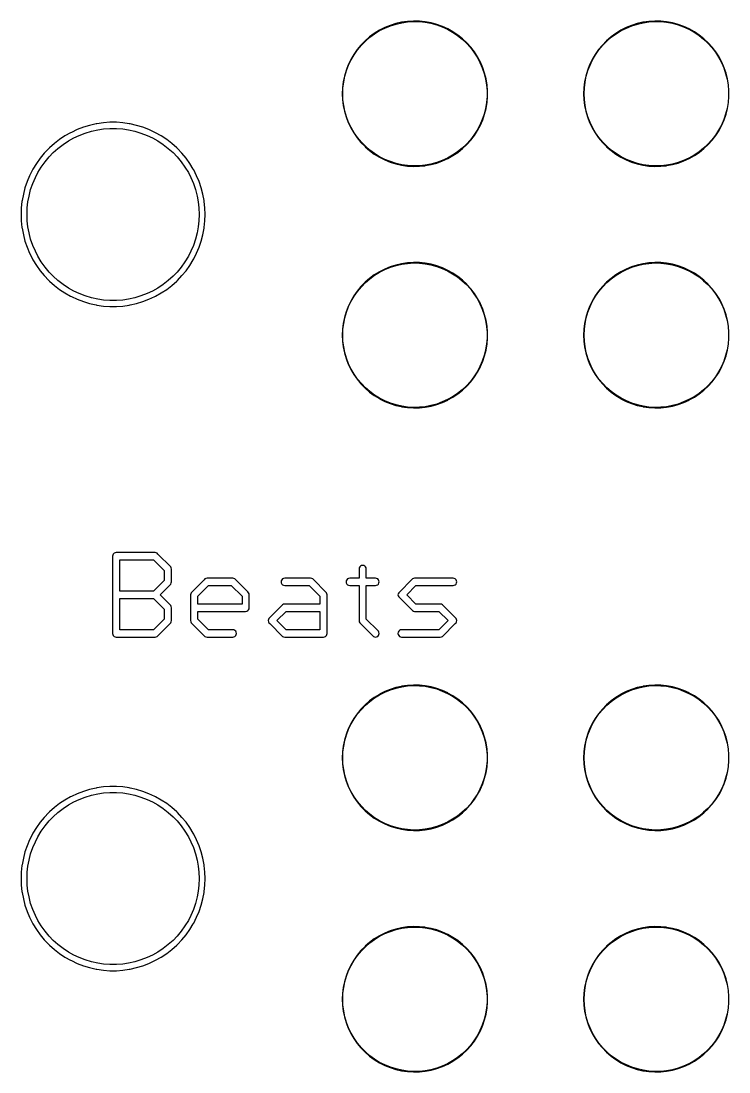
# Model space of a CAD drawing. Extents: x 7 to 68, y 0 to 129.
# Drawn here: x 36.42 to 51.32, y 74.56 to 96.67 of the extents above; entities that cross this region are included whole.
import ezdxf

# ---------------------------------------------------------------- set-up
doc = ezdxf.new("R2010")
doc.units = 0

msp = doc.modelspace()

# ---------------------------------------------------------------- linework, layer by layer
at = {"color": 34, "true_color": 0x008000}
for points in [[(46.23562, 95.1992, 0), (46.22546, 95.32365, 0), (46.22521, 95.32522, 0), (46.20489, 95.44968, 0), (46.17441, 95.56906, 0), (46.13377, 95.6859, 0), (46.08551, 95.8002, 0), (46.08478, 95.80162, 0), (46.02651, 95.91309, 0), (46.02636, 95.91338, 0), (45.95778, 96.01752, 0), (45.88158, 96.11658, 0), (45.8003, 96.20802, 0), (45.79918, 96.20914, 0), (45.70774, 96.29296, 0), (45.61122, 96.3717, 0), (45.50708, 96.44028, 0), (45.39786, 96.50124, 0), (45.39644, 96.50197, 0), (45.28468, 96.55277, 0), (45.16784, 96.59595, 0), (45.04846, 96.62897, 0), (44.924, 96.65183, 0), (44.92243, 96.65208, 0), (44.80052, 96.66478, 0), (44.67605, 96.66732, 0), (44.5516, 96.6597, 0), (44.42714, 96.64192, 0), (44.42557, 96.64167, 0), (44.30619, 96.61373, 0), (44.18681, 96.57563, 0), (44.07251, 96.52991, 0), (43.96075, 96.47403, 0), (43.95933, 96.4733, 0), (43.85265, 96.40726, 0), (43.75359, 96.3336, 0), (43.65961, 96.25232, 0), (43.65849, 96.2512, 0), (43.57213, 96.1623, 0), (43.49085, 96.06578, 0), (43.41973, 95.96418, 0), (43.35623, 95.8575, 0), (43.3555, 95.85608, 0), (43.30216, 95.74432, 0), (43.25898, 95.62748, 0), (43.22342, 95.5081, 0), (43.19802, 95.38618, 0), (43.19778, 95.38462, 0), (43.18254, 95.2627, 0), (43.17746, 95.13824, 0), (43.18254, 95.01378, 0), (43.19778, 94.89186, 0), (43.19802, 94.89029, 0), (43.22342, 94.76837, 0), (43.25898, 94.64899, 0), (43.30216, 94.53215, 0), (43.3555, 94.42039, 0), (43.35623, 94.41897, 0), (43.41973, 94.31229, 0), (43.49085, 94.21069, 0), (43.57213, 94.11417, 0), (43.65849, 94.02527, 0), (43.65961, 94.02415, 0), (43.75359, 93.94287, 0), (43.85265, 93.86921, 0), (43.95933, 93.80317, 0), (43.96075, 93.80244, 0), (44.07251, 93.74656, 0), (44.18681, 93.70084, 0), (44.30619, 93.66274, 0), (44.42557, 93.6348, 0), (44.42714, 93.63455, 0), (44.5516, 93.61678, 0), (44.67605, 93.60915, 0), (44.80052, 93.6117, 0), (44.92243, 93.62439, 0), (44.924, 93.62464, 0), (45.04846, 93.6475, 0), (45.16784, 93.68052, 0), (45.28468, 93.7237, 0), (45.39644, 93.7745, 0), (45.39786, 93.77523, 0), (45.50708, 93.83619, 0), (45.61122, 93.90477, 0), (45.70774, 93.98351, 0), (45.79918, 94.06733, 0), (45.8003, 94.06845, 0), (45.88158, 94.15989, 0), (45.95778, 94.25895, 0), (46.02636, 94.36309, 0), (46.08478, 94.47485, 0), (46.08551, 94.47627, 0), (46.13377, 94.59057, 0), (46.17441, 94.70741, 0), (46.20489, 94.82679, 0), (46.22521, 94.95125, 0), (46.22546, 94.95282, 0), (46.23562, 95.07727, 0), (46.23562, 95.1992, 0)], [(44.92197, 93.63451, 0), (44.80052, 93.62186, 0), (44.67605, 93.61932, 0), (44.5516, 93.62694, 0), (44.4284, 93.64454, 0), (44.30932, 93.67241, 0), (44.18994, 93.71051, 0), (44.07564, 93.75623, 0), (43.96513, 93.81148, 0), (43.85862, 93.87742, 0), (43.75956, 93.95108, 0), (43.66578, 94.03219, 0), (43.58034, 94.12014, 0), (43.49906, 94.21666, 0), (43.42794, 94.31826, 0), (43.3647, 94.4245, 0), (43.31183, 94.53528, 0), (43.26865, 94.65212, 0), (43.23309, 94.7715, 0), (43.20783, 94.89276, 0), (43.19269, 95.01378, 0), (43.18762, 95.13824, 0), (43.19269, 95.2627, 0), (43.20782, 95.38369, 0), (43.23309, 95.50497, 0), (43.26865, 95.62435, 0), (43.31183, 95.74119, 0), (43.3647, 95.85197, 0), (43.42794, 95.95821, 0), (43.49906, 96.05981, 0), (43.58034, 96.15633, 0), (43.66578, 96.24428, 0), (43.75956, 96.32539, 0), (43.85862, 96.39905, 0), (43.96513, 96.46499, 0), (44.07564, 96.52024, 0), (44.18994, 96.56596, 0), (44.30932, 96.60406, 0), (44.42851, 96.63196, 0), (44.5516, 96.64953, 0), (44.67605, 96.65715, 0), (44.80052, 96.65461, 0), (44.92185, 96.64198, 0), (45.04533, 96.6193, 0), (45.16471, 96.58628, 0), (45.28155, 96.5431, 0), (45.39271, 96.49257, 0), (45.50111, 96.43207, 0), (45.60525, 96.36349, 0), (45.70177, 96.28475, 0), (45.79254, 96.20155, 0), (45.87337, 96.11061, 0), (45.94957, 96.01155, 0), (46.01815, 95.90741, 0), (46.07589, 95.79695, 0), (46.1241, 95.68277, 0), (46.16474, 95.56593, 0), (46.19522, 95.44655, 0), (46.21531, 95.32347, 0), (46.22546, 95.1992, 0), (46.22546, 95.07727, 0), (46.21531, 94.953, 0), (46.19522, 94.82992, 0), (46.16474, 94.71054, 0), (46.1241, 94.5937, 0), (46.07589, 94.47952, 0), (46.01815, 94.36906, 0), (45.94957, 94.26492, 0), (45.87337, 94.16586, 0), (45.79254, 94.07492, 0), (45.70177, 93.99172, 0), (45.60525, 93.91298, 0), (45.50111, 93.8444, 0), (45.39271, 93.7839, 0), (45.28155, 93.73337, 0), (45.16471, 93.69019, 0), (45.04533, 93.65717, 0), (44.92197, 93.63451, 0)], [(51.31561, 95.1992, 0), (51.30545, 95.32365, 0), (51.30521, 95.32522, 0), (51.28489, 95.44968, 0), (51.25441, 95.56906, 0), (51.21377, 95.6859, 0), (51.16551, 95.8002, 0), (51.16478, 95.80162, 0), (51.10651, 95.91309, 0), (51.10636, 95.91338, 0), (51.03778, 96.01752, 0), (50.96158, 96.11658, 0), (50.8803, 96.20802, 0), (50.87918, 96.20914, 0), (50.78774, 96.29296, 0), (50.69122, 96.3717, 0), (50.58708, 96.44028, 0), (50.47786, 96.50124, 0), (50.47644, 96.50197, 0), (50.36468, 96.55277, 0), (50.24784, 96.59595, 0), (50.12846, 96.62897, 0), (50.004, 96.65183, 0), (50.00243, 96.65208, 0), (49.88052, 96.66478, 0), (49.75606, 96.66732, 0), (49.6316, 96.6597, 0), (49.50714, 96.64192, 0), (49.50557, 96.64167, 0), (49.38619, 96.61373, 0), (49.26681, 96.57563, 0), (49.15251, 96.52991, 0), (49.04075, 96.47403, 0), (49.03933, 96.4733, 0), (48.93265, 96.40726, 0), (48.83359, 96.3336, 0), (48.73961, 96.25232, 0), (48.73849, 96.2512, 0), (48.65213, 96.1623, 0), (48.57085, 96.06578, 0), (48.49973, 95.96418, 0), (48.43623, 95.8575, 0), (48.4355, 95.85608, 0), (48.38216, 95.74432, 0), (48.33898, 95.62748, 0), (48.30342, 95.5081, 0), (48.27802, 95.38618, 0), (48.27778, 95.38462, 0), (48.26254, 95.2627, 0), (48.25745, 95.13824, 0), (48.26254, 95.01378, 0), (48.27778, 94.89186, 0), (48.27802, 94.89029, 0), (48.30342, 94.76837, 0), (48.33898, 94.64899, 0), (48.38216, 94.53215, 0), (48.4355, 94.42039, 0), (48.43623, 94.41897, 0), (48.49973, 94.31229, 0), (48.57085, 94.21069, 0), (48.65213, 94.11417, 0), (48.73849, 94.02527, 0), (48.73961, 94.02415, 0), (48.83359, 93.94287, 0), (48.93265, 93.86921, 0), (49.03933, 93.80317, 0), (49.04075, 93.80244, 0), (49.15251, 93.74656, 0), (49.26681, 93.70084, 0), (49.38619, 93.66274, 0), (49.50557, 93.6348, 0), (49.50714, 93.63455, 0), (49.6316, 93.61678, 0), (49.75606, 93.60915, 0), (49.88052, 93.6117, 0), (50.00243, 93.62439, 0), (50.004, 93.62464, 0), (50.12846, 93.6475, 0), (50.24784, 93.68052, 0), (50.36468, 93.7237, 0), (50.47644, 93.7745, 0), (50.47786, 93.77523, 0), (50.58708, 93.83619, 0), (50.69122, 93.90477, 0), (50.78774, 93.98351, 0), (50.87918, 94.06733, 0), (50.8803, 94.06845, 0), (50.96158, 94.15989, 0), (51.03778, 94.25895, 0), (51.10636, 94.36309, 0), (51.16478, 94.47485, 0), (51.16551, 94.47627, 0), (51.21377, 94.59057, 0), (51.25441, 94.70741, 0), (51.28489, 94.82679, 0), (51.30521, 94.95125, 0), (51.30545, 94.95282, 0), (51.31561, 95.07727, 0), (51.31561, 95.1992, 0)], [(50.00197, 93.63451, 0), (49.88052, 93.62186, 0), (49.75606, 93.61932, 0), (49.6316, 93.62694, 0), (49.5084, 93.64454, 0), (49.38932, 93.67241, 0), (49.26994, 93.71051, 0), (49.15564, 93.75623, 0), (49.04513, 93.81148, 0), (48.93862, 93.87742, 0), (48.83956, 93.95108, 0), (48.74578, 94.03219, 0), (48.66034, 94.12014, 0), (48.57906, 94.21666, 0), (48.50794, 94.31826, 0), (48.4447, 94.4245, 0), (48.39183, 94.53528, 0), (48.34865, 94.65212, 0), (48.31309, 94.7715, 0), (48.28783, 94.89276, 0), (48.2727, 95.01378, 0), (48.26761, 95.13824, 0), (48.2727, 95.2627, 0), (48.28782, 95.38369, 0), (48.31309, 95.50497, 0), (48.34865, 95.62435, 0), (48.39183, 95.74119, 0), (48.4447, 95.85197, 0), (48.50794, 95.95821, 0), (48.57906, 96.05981, 0), (48.66034, 96.15633, 0), (48.74578, 96.24428, 0), (48.83956, 96.32539, 0), (48.93862, 96.39905, 0), (49.04513, 96.46499, 0), (49.15564, 96.52024, 0), (49.26994, 96.56596, 0), (49.38932, 96.60406, 0), (49.50851, 96.63196, 0), (49.6316, 96.64953, 0), (49.75606, 96.65715, 0), (49.88052, 96.65461, 0), (50.00185, 96.64198, 0), (50.12533, 96.6193, 0), (50.24471, 96.58628, 0), (50.36155, 96.5431, 0), (50.47271, 96.49257, 0), (50.58111, 96.43207, 0), (50.68525, 96.36349, 0), (50.78177, 96.28475, 0), (50.87254, 96.20155, 0), (50.95337, 96.11061, 0), (51.02957, 96.01155, 0), (51.09815, 95.90741, 0), (51.15589, 95.79695, 0), (51.2041, 95.68277, 0), (51.24474, 95.56593, 0), (51.27522, 95.44655, 0), (51.29529, 95.32359, 0), (51.30545, 95.1992, 0), (51.30545, 95.07727, 0), (51.29529, 94.95282, 0), (51.27522, 94.82992, 0), (51.24474, 94.71054, 0), (51.2041, 94.5937, 0), (51.15589, 94.47952, 0), (51.09815, 94.36906, 0), (51.02957, 94.26492, 0), (50.95337, 94.16586, 0), (50.87254, 94.07492, 0), (50.78177, 93.99172, 0), (50.68525, 93.91298, 0), (50.58111, 93.8444, 0), (50.47271, 93.7839, 0), (50.36155, 93.73337, 0), (50.24471, 93.69019, 0), (50.12533, 93.65717, 0), (50.00197, 93.63451, 0)], [(38.28796, 94.53626, 0), (38.15079, 94.5261, 0), (38.01618, 94.50578, 0), (37.99655, 94.50267, 0), (37.86193, 94.47219, 0), (37.73239, 94.43155, 0), (37.60284, 94.38329, 0), (37.48093, 94.32487, 0), (37.46323, 94.31585, 0), (37.34385, 94.24981, 0), (37.22955, 94.17361, 0), (37.12033, 94.08979, 0), (37.01873, 93.99835, 0), (37.00468, 93.9843, 0), (36.90816, 93.88524, 0), (36.8218, 93.7811, 0), (36.74306, 93.66934, 0), (36.6694, 93.5525, 0), (36.66038, 93.5348, 0), (36.59942, 93.41288, 0), (36.54608, 93.28842, 0), (36.50036, 93.15888, 0), (36.46734, 93.02426, 0), (36.44194, 92.88964, 0), (36.43884, 92.87002, 0), (36.4236, 92.73539, 0), (36.41852, 92.59823, 0), (36.4236, 92.46108, 0), (36.43884, 92.32646, 0), (36.44194, 92.30683, 0), (36.46734, 92.17221, 0), (36.50036, 92.03759, 0), (36.54608, 91.90805, 0), (36.59942, 91.78359, 0), (36.66038, 91.66167, 0), (36.6694, 91.64397, 0), (36.74306, 91.52713, 0), (36.8218, 91.41537, 0), (36.90816, 91.31123, 0), (37.00468, 91.21217, 0), (37.01873, 91.19812, 0), (37.12033, 91.10668, 0), (37.22955, 91.02286, 0), (37.34385, 90.94666, 0), (37.46323, 90.88062, 0), (37.48093, 90.8716, 0), (37.60284, 90.81318, 0), (37.73239, 90.76492, 0), (37.86193, 90.72428, 0), (37.99655, 90.6938, 0), (38.01618, 90.6907, 0), (38.15079, 90.67038, 0), (38.28796, 90.66022, 0), (38.4251, 90.66022, 0), (38.56228, 90.67038, 0), (38.6969, 90.6907, 0), (38.71652, 90.6938, 0), (38.85114, 90.72428, 0), (38.98068, 90.76492, 0), (39.11022, 90.81318, 0), (39.23214, 90.8716, 0), (39.24984, 90.88062, 0), (39.36922, 90.94666, 0), (39.48352, 91.02286, 0), (39.59274, 91.10668, 0), (39.69433, 91.19812, 0), (39.70839, 91.21217, 0), (39.80491, 91.31123, 0), (39.89127, 91.41537, 0), (39.97001, 91.52713, 0), (40.04367, 91.64397, 0), (40.05269, 91.66167, 0), (40.11365, 91.78359, 0), (40.16699, 91.90805, 0), (40.21271, 92.03759, 0), (40.24573, 92.17221, 0), (40.27113, 92.30683, 0), (40.27423, 92.32646, 0), (40.28947, 92.46108, 0), (40.29455, 92.59823, 0), (40.28947, 92.73539, 0), (40.27423, 92.87002, 0), (40.27113, 92.88964, 0), (40.24573, 93.02426, 0), (40.21271, 93.15888, 0), (40.16699, 93.28842, 0), (40.11365, 93.41288, 0), (40.05269, 93.5348, 0), (40.04367, 93.5525, 0), (39.97001, 93.66934, 0), (39.89127, 93.7811, 0), (39.80491, 93.88524, 0), (39.70839, 93.9843, 0), (39.69433, 93.99835, 0), (39.59274, 94.08979, 0), (39.48352, 94.17361, 0), (39.36922, 94.24981, 0), (39.24984, 94.31585, 0), (39.23214, 94.32487, 0), (39.11022, 94.38329, 0), (38.98068, 94.43155, 0), (38.85114, 94.47219, 0), (38.71652, 94.50267, 0), (38.6969, 94.50578, 0), (38.56228, 94.5261, 0), (38.4251, 94.53626, 0), (38.28796, 94.53626, 0)], [(38.67922, 90.81503, 0), (38.56228, 90.79738, 0), (38.4251, 90.78722, 0), (38.28796, 90.78722, 0), (38.15079, 90.79738, 0), (38.03383, 90.81503, 0), (37.90117, 90.84507, 0), (37.77164, 90.88571, 0), (37.6421, 90.93397, 0), (37.5306, 90.9874, 0), (37.4185, 91.04941, 0), (37.3042, 91.12561, 0), (37.19498, 91.20943, 0), (37.09631, 91.29824, 0), (37.01091, 91.38588, 0), (36.92455, 91.49002, 0), (36.84581, 91.60178, 0), (36.77297, 91.71732, 0), (36.72021, 91.82284, 0), (36.66687, 91.9473, 0), (36.62115, 92.07684, 0), (36.58813, 92.21146, 0), (36.56493, 92.33443, 0), (36.55059, 92.46108, 0), (36.54551, 92.59823, 0), (36.55059, 92.73539, 0), (36.56492, 92.86202, 0), (36.58813, 92.98501, 0), (36.62115, 93.11963, 0), (36.66687, 93.24917, 0), (36.72021, 93.37363, 0), (36.77297, 93.47915, 0), (36.84581, 93.59469, 0), (36.92455, 93.70645, 0), (37.01091, 93.81059, 0), (37.09631, 93.89823, 0), (37.19498, 93.98704, 0), (37.3042, 94.07086, 0), (37.4185, 94.14706, 0), (37.5306, 94.20907, 0), (37.6421, 94.2625, 0), (37.77164, 94.31076, 0), (37.90117, 94.3514, 0), (38.03395, 94.38146, 0), (38.15079, 94.39909, 0), (38.28796, 94.40925, 0), (38.4251, 94.40925, 0), (38.56228, 94.39909, 0), (38.6791, 94.38147, 0), (38.81189, 94.3514, 0), (38.94142, 94.31076, 0), (39.07097, 94.2625, 0), (39.18247, 94.20907, 0), (39.29457, 94.14706, 0), (39.40887, 94.07086, 0), (39.51809, 93.98704, 0), (39.61676, 93.89823, 0), (39.70216, 93.81059, 0), (39.78852, 93.70645, 0), (39.86726, 93.59469, 0), (39.9401, 93.47915, 0), (39.99286, 93.37363, 0), (40.0462, 93.24917, 0), (40.09192, 93.11963, 0), (40.12494, 92.98501, 0), (40.14812, 92.86215, 0), (40.16248, 92.73539, 0), (40.16756, 92.59823, 0), (40.16248, 92.46108, 0), (40.14812, 92.33431, 0), (40.12494, 92.21146, 0), (40.09192, 92.07684, 0), (40.0462, 91.9473, 0), (39.99286, 91.82284, 0), (39.9401, 91.71732, 0), (39.86726, 91.60178, 0), (39.78852, 91.49002, 0), (39.70216, 91.38588, 0), (39.61676, 91.29824, 0), (39.51809, 91.20943, 0), (39.40887, 91.12561, 0), (39.29457, 91.04941, 0), (39.18247, 90.9874, 0), (39.07097, 90.93397, 0), (38.94142, 90.88571, 0), (38.81189, 90.84507, 0), (38.67922, 90.81503, 0)], [(46.23562, 90.1192, 0), (46.22546, 90.24366, 0), (46.22521, 90.24522, 0), (46.20489, 90.36968, 0), (46.17441, 90.48906, 0), (46.13377, 90.6059, 0), (46.08551, 90.7202, 0), (46.08478, 90.72162, 0), (46.02636, 90.83338, 0), (45.95778, 90.93752, 0), (45.88158, 91.03658, 0), (45.8003, 91.12802, 0), (45.79918, 91.12914, 0), (45.70774, 91.21296, 0), (45.61122, 91.2917, 0), (45.50708, 91.36028, 0), (45.39786, 91.42124, 0), (45.39644, 91.42197, 0), (45.28468, 91.47277, 0), (45.16784, 91.51595, 0), (45.04846, 91.54897, 0), (44.924, 91.57183, 0), (44.92243, 91.57208, 0), (44.80052, 91.58478, 0), (44.67605, 91.58732, 0), (44.5516, 91.5797, 0), (44.42714, 91.56192, 0), (44.42557, 91.56167, 0), (44.30619, 91.53373, 0), (44.18681, 91.49563, 0), (44.07251, 91.44991, 0), (43.96075, 91.39403, 0), (43.95933, 91.3933, 0), (43.85265, 91.32726, 0), (43.75359, 91.2536, 0), (43.65961, 91.17232, 0), (43.65849, 91.1712, 0), (43.57213, 91.0823, 0), (43.49085, 90.98578, 0), (43.41973, 90.88418, 0), (43.35623, 90.7775, 0), (43.3555, 90.77608, 0), (43.30216, 90.66432, 0), (43.25898, 90.54748, 0), (43.22342, 90.4281, 0), (43.19802, 90.30618, 0), (43.19778, 90.30461, 0), (43.18254, 90.1827, 0), (43.17746, 90.05824, 0), (43.18254, 89.93378, 0), (43.19778, 89.81186, 0), (43.19802, 89.81029, 0), (43.22342, 89.68837, 0), (43.25898, 89.56899, 0), (43.30216, 89.45215, 0), (43.3555, 89.34039, 0), (43.35623, 89.33897, 0), (43.41973, 89.23229, 0), (43.49085, 89.13069, 0), (43.57213, 89.03417, 0), (43.65849, 88.94527, 0), (43.65961, 88.94415, 0), (43.75359, 88.86287, 0), (43.85265, 88.78921, 0), (43.95933, 88.72317, 0), (43.96075, 88.72244, 0), (44.07251, 88.66656, 0), (44.18681, 88.62084, 0), (44.30619, 88.58274, 0), (44.42557, 88.5548, 0), (44.42714, 88.55456, 0), (44.5516, 88.53678, 0), (44.67605, 88.52915, 0), (44.80052, 88.53169, 0), (44.92243, 88.5444, 0), (44.924, 88.54464, 0), (45.04846, 88.5675, 0), (45.16784, 88.60052, 0), (45.28468, 88.6437, 0), (45.39644, 88.6945, 0), (45.39786, 88.69523, 0), (45.50708, 88.75619, 0), (45.61122, 88.82477, 0), (45.70774, 88.90351, 0), (45.79918, 88.98733, 0), (45.8003, 88.98845, 0), (45.88158, 89.07989, 0), (45.95778, 89.17895, 0), (46.02636, 89.28309, 0), (46.08478, 89.39485, 0), (46.08551, 89.39627, 0), (46.13377, 89.51057, 0), (46.17441, 89.62741, 0), (46.20489, 89.74679, 0), (46.22521, 89.87125, 0), (46.22546, 89.87281, 0), (46.23562, 89.99727, 0), (46.23562, 90.1192, 0)], [(44.92197, 88.55451, 0), (44.80052, 88.54186, 0), (44.67605, 88.53932, 0), (44.5516, 88.54694, 0), (44.4284, 88.56454, 0), (44.30932, 88.59241, 0), (44.18994, 88.63051, 0), (44.07564, 88.67623, 0), (43.96513, 88.73148, 0), (43.85862, 88.79742, 0), (43.75956, 88.87108, 0), (43.66578, 88.95219, 0), (43.58034, 89.04014, 0), (43.49906, 89.13666, 0), (43.42794, 89.23826, 0), (43.36471, 89.34449, 0), (43.31183, 89.45528, 0), (43.26865, 89.57212, 0), (43.23309, 89.6915, 0), (43.20783, 89.81276, 0), (43.19269, 89.93378, 0), (43.18762, 90.05824, 0), (43.19269, 90.1827, 0), (43.20783, 90.30371, 0), (43.23309, 90.42497, 0), (43.26865, 90.54435, 0), (43.31183, 90.66119, 0), (43.3647, 90.77197, 0), (43.42794, 90.87821, 0), (43.49906, 90.97981, 0), (43.58034, 91.07633, 0), (43.66578, 91.16428, 0), (43.75956, 91.24539, 0), (43.85862, 91.31905, 0), (43.96513, 91.38499, 0), (44.07564, 91.44024, 0), (44.18994, 91.48596, 0), (44.30932, 91.52406, 0), (44.4284, 91.55193, 0), (44.5516, 91.56953, 0), (44.67605, 91.57716, 0), (44.80052, 91.57462, 0), (44.92197, 91.56196, 0), (45.04533, 91.5393, 0), (45.16471, 91.50628, 0), (45.28155, 91.4631, 0), (45.39271, 91.41257, 0), (45.50111, 91.35207, 0), (45.60525, 91.28349, 0), (45.70177, 91.20475, 0), (45.79254, 91.12155, 0), (45.87337, 91.03061, 0), (45.94957, 90.93155, 0), (46.01815, 90.82741, 0), (46.07589, 90.71695, 0), (46.1241, 90.60277, 0), (46.16474, 90.48593, 0), (46.19522, 90.36655, 0), (46.21532, 90.24346, 0), (46.22546, 90.1192, 0), (46.22546, 89.99727, 0), (46.21532, 89.87301, 0), (46.19522, 89.74992, 0), (46.16474, 89.63054, 0), (46.1241, 89.5137, 0), (46.07589, 89.39952, 0), (46.01815, 89.28906, 0), (45.94957, 89.18492, 0), (45.87337, 89.08586, 0), (45.79254, 88.99492, 0), (45.70177, 88.91172, 0), (45.60525, 88.83298, 0), (45.50111, 88.7644, 0), (45.39271, 88.7039, 0), (45.28155, 88.65337, 0), (45.16471, 88.61019, 0), (45.04533, 88.57717, 0), (44.92197, 88.55451, 0)], [(51.31561, 90.1192, 0), (51.30545, 90.24366, 0), (51.30521, 90.24522, 0), (51.28489, 90.36968, 0), (51.25441, 90.48906, 0), (51.21377, 90.6059, 0), (51.16551, 90.7202, 0), (51.16478, 90.72162, 0), (51.10636, 90.83338, 0), (51.03778, 90.93752, 0), (50.96158, 91.03658, 0), (50.8803, 91.12802, 0), (50.87918, 91.12914, 0), (50.78774, 91.21296, 0), (50.69122, 91.2917, 0), (50.58708, 91.36028, 0), (50.47786, 91.42124, 0), (50.47644, 91.42197, 0), (50.36468, 91.47277, 0), (50.24784, 91.51595, 0), (50.12846, 91.54897, 0), (50.004, 91.57183, 0), (50.00243, 91.57208, 0), (49.88052, 91.58478, 0), (49.75606, 91.58732, 0), (49.6316, 91.5797, 0), (49.50714, 91.56192, 0), (49.50557, 91.56167, 0), (49.38619, 91.53373, 0), (49.26681, 91.49563, 0), (49.15251, 91.44991, 0), (49.04075, 91.39403, 0), (49.03933, 91.3933, 0), (48.93265, 91.32726, 0), (48.83359, 91.2536, 0), (48.73961, 91.17232, 0), (48.73849, 91.1712, 0), (48.65213, 91.0823, 0), (48.57085, 90.98578, 0), (48.49973, 90.88418, 0), (48.43623, 90.7775, 0), (48.4355, 90.77608, 0), (48.38216, 90.66432, 0), (48.33898, 90.54748, 0), (48.30342, 90.4281, 0), (48.27802, 90.30618, 0), (48.27778, 90.30461, 0), (48.26254, 90.1827, 0), (48.25745, 90.05824, 0), (48.26254, 89.93378, 0), (48.27778, 89.81186, 0), (48.27802, 89.81029, 0), (48.30342, 89.68837, 0), (48.33898, 89.56899, 0), (48.38216, 89.45215, 0), (48.4355, 89.34039, 0), (48.43623, 89.33897, 0), (48.49973, 89.23229, 0), (48.57085, 89.13069, 0), (48.65213, 89.03417, 0), (48.73849, 88.94527, 0), (48.73961, 88.94415, 0), (48.83359, 88.86287, 0), (48.93265, 88.78921, 0), (49.03933, 88.72317, 0), (49.04075, 88.72244, 0), (49.15251, 88.66656, 0), (49.26681, 88.62084, 0), (49.38619, 88.58274, 0), (49.50557, 88.5548, 0), (49.50714, 88.55456, 0), (49.6316, 88.53678, 0), (49.75606, 88.52915, 0), (49.88052, 88.53169, 0), (50.00243, 88.5444, 0), (50.004, 88.54464, 0), (50.12846, 88.5675, 0), (50.24784, 88.60052, 0), (50.36468, 88.6437, 0), (50.47644, 88.6945, 0), (50.47786, 88.69523, 0), (50.58708, 88.75619, 0), (50.69122, 88.82477, 0), (50.78774, 88.90351, 0), (50.87918, 88.98733, 0), (50.8803, 88.98845, 0), (50.96158, 89.07989, 0), (51.03778, 89.17895, 0), (51.10636, 89.28309, 0), (51.16478, 89.39485, 0), (51.16551, 89.39627, 0), (51.21377, 89.51057, 0), (51.25441, 89.62741, 0), (51.28489, 89.74679, 0), (51.30521, 89.87125, 0), (51.30545, 89.87281, 0), (51.31561, 89.99727, 0), (51.31561, 90.1192, 0)], [(50.00197, 88.55451, 0), (49.88052, 88.54186, 0), (49.75606, 88.53932, 0), (49.6316, 88.54694, 0), (49.5084, 88.56454, 0), (49.38932, 88.59241, 0), (49.26994, 88.63051, 0), (49.15564, 88.67623, 0), (49.04513, 88.73148, 0), (48.93862, 88.79742, 0), (48.83956, 88.87108, 0), (48.74578, 88.95219, 0), (48.66034, 89.04014, 0), (48.57906, 89.13666, 0), (48.50794, 89.23826, 0), (48.44471, 89.34449, 0), (48.39183, 89.45528, 0), (48.34865, 89.57212, 0), (48.31309, 89.6915, 0), (48.28783, 89.81276, 0), (48.2727, 89.93378, 0), (48.26761, 90.05824, 0), (48.2727, 90.1827, 0), (48.28783, 90.30371, 0), (48.31309, 90.42497, 0), (48.34865, 90.54435, 0), (48.39183, 90.66119, 0), (48.4447, 90.77197, 0), (48.50794, 90.87821, 0), (48.57906, 90.97981, 0), (48.66034, 91.07633, 0), (48.74578, 91.16428, 0), (48.83956, 91.24539, 0), (48.93862, 91.31905, 0), (49.04513, 91.38499, 0), (49.15564, 91.44024, 0), (49.26994, 91.48596, 0), (49.38932, 91.52406, 0), (49.5084, 91.55193, 0), (49.6316, 91.56953, 0), (49.75606, 91.57716, 0), (49.88052, 91.57462, 0), (50.00197, 91.56196, 0), (50.12533, 91.5393, 0), (50.24471, 91.50628, 0), (50.36155, 91.4631, 0), (50.47271, 91.41257, 0), (50.58111, 91.35207, 0), (50.68525, 91.28349, 0), (50.78177, 91.20475, 0), (50.87254, 91.12155, 0), (50.95337, 91.03061, 0), (51.02957, 90.93155, 0), (51.09815, 90.82741, 0), (51.15589, 90.71695, 0), (51.2041, 90.60277, 0), (51.24474, 90.48593, 0), (51.27522, 90.36655, 0), (51.2953, 90.24358, 0), (51.30545, 90.1192, 0), (51.30545, 89.99727, 0), (51.2953, 89.87289, 0), (51.27522, 89.74992, 0), (51.24474, 89.63054, 0), (51.2041, 89.5137, 0), (51.15589, 89.39952, 0), (51.09815, 89.28906, 0), (51.02957, 89.18492, 0), (50.95337, 89.08586, 0), (50.87254, 88.99492, 0), (50.78177, 88.91172, 0), (50.68525, 88.83298, 0), (50.58111, 88.7644, 0), (50.47271, 88.7039, 0), (50.36155, 88.65337, 0), (50.24471, 88.61019, 0), (50.12533, 88.57717, 0), (50.00197, 88.55451, 0)], [(39.5688, 84.00889, 0), (39.57963, 84.03013, 0), (39.58335, 84.05368, 0), (39.58335, 84.32546, 0), (39.57963, 84.349, 0), (39.5688, 84.37024, 0), (39.34393, 84.59724, 0), (39.5688, 84.82423, 0), (39.57963, 84.84547, 0), (39.58335, 84.86902, 0), (39.58335, 85.13826, 0), (39.57963, 85.1618, 0), (39.5688, 85.18304, 0), (39.29956, 85.45482, 0), (39.2827, 85.47168, 0), (39.26146, 85.48251, 0), (39.23791, 85.48624, 0), (38.42257, 85.48624, 0), (38.39903, 85.48251, 0), (38.37778, 85.47168, 0), (38.36093, 85.45482, 0), (38.35009, 85.43358, 0), (38.34637, 85.41004, 0), (38.34637, 83.78443, 0), (38.35009, 83.76089, 0), (38.36093, 83.73965, 0), (38.37778, 83.72279, 0), (38.39903, 83.71196, 0), (38.42257, 83.70823, 0), (39.23791, 83.70823, 0), (39.26146, 83.71196, 0), (39.2827, 83.72279, 0), (39.5688, 84.00889, 0)], [(39.2074, 84.67344, 0), (38.49877, 84.67344, 0), (38.49877, 85.33384, 0), (39.20739, 85.33384, 0), (39.43095, 85.10817, 0), (39.43095, 84.8991, 0), (39.2074, 84.67344, 0)], [(43.8785, 83.70823, 0), (43.90204, 83.71196, 0), (43.92328, 83.72279, 0), (43.94014, 83.73965, 0), (43.95097, 83.76089, 0), (43.9547, 83.78443, 0), (43.95097, 83.80798, 0), (43.94014, 83.82922, 0), (43.92328, 83.84608, 0), (43.68292, 84.08419, 0), (43.68292, 84.79282, 0), (43.8785, 84.79282, 0), (43.90204, 84.79654, 0), (43.92328, 84.80737, 0), (43.94014, 84.82423, 0), (43.95097, 84.84547, 0), (43.9547, 84.86902, 0), (43.95097, 84.89256, 0), (43.94014, 84.9138, 0), (43.92328, 84.93066, 0), (43.90204, 84.94149, 0), (43.8785, 84.94522, 0), (43.68292, 84.94522, 0), (43.68292, 85.13826, 0), (43.67919, 85.1618, 0), (43.66836, 85.18304, 0), (43.6515, 85.1999, 0), (43.63026, 85.21073, 0), (43.60672, 85.21446, 0), (43.58317, 85.21073, 0), (43.56193, 85.1999, 0), (43.54507, 85.18304, 0), (43.53424, 85.1618, 0), (43.53052, 85.13826, 0), (43.53052, 84.94522, 0), (43.33494, 84.94522, 0), (43.31139, 84.94149, 0), (43.29015, 84.93066, 0), (43.27329, 84.9138, 0), (43.26246, 84.89256, 0), (43.25874, 84.86902, 0), (43.26246, 84.84547, 0), (43.27329, 84.82423, 0), (43.29015, 84.80737, 0), (43.31139, 84.79654, 0), (43.33494, 84.79282, 0), (43.53052, 84.79282, 0), (43.53052, 84.05368, 0), (43.53424, 84.03013, 0), (43.54507, 84.00889, 0), (43.56193, 83.99203, 0), (43.83371, 83.72279, 0), (43.85495, 83.71196, 0), (43.8785, 83.70823, 0)], [(41.16899, 84.25298, 0), (41.19024, 84.26381, 0), (41.20709, 84.28067, 0), (41.21793, 84.30191, 0), (41.22164, 84.32546, 0), (41.22164, 84.59724, 0), (41.21793, 84.62078, 0), (41.20709, 84.64202, 0), (41.19024, 84.65888, 0), (41.19022, 84.65889, 0), (40.91846, 84.93066, 0), (40.89721, 84.94149, 0), (40.87368, 84.94522, 0), (40.33265, 84.94522, 0), (40.3091, 84.94149, 0), (40.28787, 84.93066, 0), (40.271, 84.9138, 0), (40.27099, 84.91378, 0), (39.99922, 84.64202, 0), (39.9884, 84.62078, 0), (39.98467, 84.59724, 0), (39.98467, 84.05368, 0), (39.9884, 84.03013, 0), (39.99922, 84.00889, 0), (40.01609, 83.99203, 0), (40.28787, 83.72279, 0), (40.3091, 83.71196, 0), (40.33265, 83.70823, 0), (40.87368, 83.70823, 0), (40.89721, 83.71196, 0), (40.91846, 83.72279, 0), (40.93531, 83.73965, 0), (40.94615, 83.76089, 0), (40.94988, 83.78443, 0), (40.94615, 83.80798, 0), (40.93531, 83.82922, 0), (40.91846, 83.84608, 0), (40.89721, 83.85691, 0), (40.87368, 83.86063, 0), (40.36275, 83.86063, 0), (40.13707, 84.0842, 0), (40.13707, 84.24926, 0), (41.14544, 84.24926, 0), (41.16899, 84.25298, 0)], [(41.96842, 84.94522, 0), (41.94487, 84.94149, 0), (41.92363, 84.93066, 0), (41.90677, 84.9138, 0), (41.89594, 84.89256, 0), (41.89222, 84.86902, 0), (41.89594, 84.84547, 0), (41.90677, 84.82423, 0), (41.92363, 84.80737, 0), (41.94487, 84.79654, 0), (41.96842, 84.79282, 0), (42.48174, 84.79282, 0), (42.70755, 84.56701, 0), (42.70755, 84.40166, 0), (41.96842, 84.40166, 0), (41.94487, 84.39793, 0), (41.92363, 84.3871, 0), (41.63499, 84.09846, 0), (41.62416, 84.07722, 0), (41.62043, 84.05368, 0), (41.62416, 84.03013, 0), (41.63499, 84.00889, 0), (41.65185, 83.99203, 0), (41.92363, 83.72279, 0), (41.94487, 83.71196, 0), (41.96842, 83.70823, 0), (42.78375, 83.70823, 0), (42.8073, 83.71196, 0), (42.82854, 83.72279, 0), (42.8454, 83.73965, 0), (42.85623, 83.76089, 0), (42.85995, 83.78443, 0), (42.85995, 84.59724, 0), (42.85623, 84.62078, 0), (42.8454, 84.64202, 0), (42.55676, 84.93066, 0), (42.53552, 84.94149, 0), (42.51197, 84.94522, 0), (41.96842, 84.94522, 0)], [(44.72914, 84.40166, 0), (44.53357, 84.59724, 0), (44.72915, 84.79282, 0), (45.51172, 84.79282, 0), (45.53526, 84.79654, 0), (45.5565, 84.80737, 0), (45.57336, 84.82423, 0), (45.58419, 84.84547, 0), (45.58792, 84.86902, 0), (45.58419, 84.89256, 0), (45.57336, 84.9138, 0), (45.5565, 84.93066, 0), (45.53526, 84.94149, 0), (45.51172, 84.94522, 0), (44.69892, 84.94522, 0), (44.67537, 84.94149, 0), (44.65413, 84.93066, 0), (44.36549, 84.64202, 0), (44.35466, 84.62078, 0), (44.35094, 84.59724, 0), (44.35466, 84.57369, 0), (44.36549, 84.55245, 0), (44.65413, 84.26381, 0), (44.67537, 84.25298, 0), (44.69892, 84.24926, 0), (45.2097, 84.24926, 0), (45.405, 84.05396, 0), (45.20984, 83.86063, 0), (44.42714, 83.86063, 0), (44.40359, 83.85691, 0), (44.38235, 83.84608, 0), (44.36549, 83.82922, 0), (44.35466, 83.80798, 0), (44.35094, 83.78443, 0), (44.35466, 83.76089, 0), (44.36549, 83.73965, 0), (44.38235, 83.72279, 0), (44.40359, 83.71196, 0), (44.42714, 83.70823, 0), (45.23994, 83.70823, 0), (45.26348, 83.71196, 0), (45.28472, 83.72279, 0), (45.5565, 83.99203, 0), (45.57336, 84.00889, 0), (45.58419, 84.03013, 0), (45.58792, 84.05368, 0), (45.58419, 84.07722, 0), (45.57336, 84.09846, 0), (45.28472, 84.3871, 0), (45.26348, 84.39793, 0), (45.23994, 84.40166, 0), (44.72914, 84.40166, 0)], [(41.06924, 84.40166, 0), (40.13707, 84.40166, 0), (40.13707, 84.567, 0), (40.36289, 84.79282, 0), (40.84344, 84.79282, 0), (41.06924, 84.56702, 0), (41.06924, 84.40166, 0)], [(39.20768, 83.86063, 0), (38.49877, 83.86063, 0), (38.49877, 84.52104, 0), (39.20739, 84.52104, 0), (39.43095, 84.29537, 0), (39.43095, 84.0839, 0), (39.20768, 83.86063, 0)], [(42.70755, 83.86063, 0), (41.99851, 83.86063, 0), (41.80335, 84.05396, 0), (41.99865, 84.24926, 0), (42.70755, 84.24926, 0), (42.70755, 83.86063, 0)], [(44.5516, 82.6897, 0), (44.42714, 82.67192, 0), (44.42557, 82.67167, 0), (44.30619, 82.64373, 0), (44.18681, 82.60563, 0), (44.07251, 82.55991, 0), (43.96075, 82.50403, 0), (43.95933, 82.5033, 0), (43.85265, 82.43725, 0), (43.75359, 82.3636, 0), (43.65961, 82.28232, 0), (43.65849, 82.2812, 0), (43.57213, 82.1923, 0), (43.49085, 82.09578, 0), (43.41973, 81.99418, 0), (43.35623, 81.8875, 0), (43.3555, 81.88608, 0), (43.30216, 81.77432, 0), (43.25898, 81.65748, 0), (43.22342, 81.5381, 0), (43.19802, 81.41618, 0), (43.19778, 81.41461, 0), (43.18254, 81.2927, 0), (43.17746, 81.16824, 0), (43.18254, 81.04378, 0), (43.19778, 80.92185, 0), (43.19802, 80.92028, 0), (43.22342, 80.79837, 0), (43.25898, 80.67899, 0), (43.30216, 80.56215, 0), (43.3555, 80.45039, 0), (43.35623, 80.44897, 0), (43.41973, 80.34229, 0), (43.49085, 80.24069, 0), (43.57213, 80.14417, 0), (43.65849, 80.05526, 0), (43.65961, 80.05415, 0), (43.75359, 79.97287, 0), (43.85265, 79.89921, 0), (43.95933, 79.83317, 0), (43.96075, 79.83244, 0), (44.07251, 79.77656, 0), (44.18681, 79.73084, 0), (44.30619, 79.69274, 0), (44.42557, 79.6648, 0), (44.42714, 79.66455, 0), (44.5516, 79.64677, 0), (44.67605, 79.63915, 0), (44.80052, 79.64169, 0), (44.92243, 79.6544, 0), (44.924, 79.65464, 0), (45.04846, 79.67749, 0), (45.16784, 79.71052, 0), (45.28468, 79.75369, 0), (45.39644, 79.8045, 0), (45.39786, 79.80522, 0), (45.50708, 79.86619, 0), (45.61122, 79.93477, 0), (45.70774, 80.01351, 0), (45.79918, 80.09733, 0), (45.8003, 80.09845, 0), (45.88158, 80.18989, 0), (45.95778, 80.28895, 0), (46.02636, 80.39309, 0), (46.08478, 80.50485, 0), (46.08551, 80.50627, 0), (46.13377, 80.62057, 0), (46.17441, 80.73741, 0), (46.20489, 80.85679, 0), (46.22521, 80.98125, 0), (46.22546, 80.98281, 0), (46.23562, 81.10728, 0), (46.23562, 81.22919, 0), (46.22546, 81.35365, 0), (46.22521, 81.35522, 0), (46.20489, 81.47968, 0), (46.17441, 81.59905, 0), (46.13377, 81.7159, 0), (46.08551, 81.8302, 0), (46.08478, 81.83162, 0), (46.02636, 81.94338, 0), (45.95778, 82.04752, 0), (45.88158, 82.14658, 0), (45.8003, 82.23802, 0), (45.79918, 82.23914, 0), (45.70774, 82.32295, 0), (45.61122, 82.4017, 0), (45.50708, 82.47028, 0), (45.39786, 82.53124, 0), (45.39644, 82.53197, 0), (45.28468, 82.58277, 0), (45.16784, 82.62595, 0), (45.04846, 82.65897, 0), (44.924, 82.68183, 0), (44.92243, 82.68208, 0), (44.80052, 82.69477, 0), (44.67605, 82.69731, 0), (44.5516, 82.6897, 0)], [(44.92185, 79.66449, 0), (44.80052, 79.65186, 0), (44.67605, 79.64932, 0), (44.5516, 79.65694, 0), (44.42851, 79.67451, 0), (44.30932, 79.70241, 0), (44.18994, 79.74051, 0), (44.07564, 79.78623, 0), (43.96513, 79.84148, 0), (43.85862, 79.90742, 0), (43.75956, 79.98108, 0), (43.66578, 80.06219, 0), (43.58034, 80.15013, 0), (43.49906, 80.24666, 0), (43.42794, 80.34826, 0), (43.36473, 80.45445, 0), (43.31183, 80.56528, 0), (43.26865, 80.68212, 0), (43.23309, 80.8015, 0), (43.20783, 80.92275, 0), (43.19269, 81.04378, 0), (43.18762, 81.16824, 0), (43.19269, 81.2927, 0), (43.20783, 81.41371, 0), (43.23309, 81.53497, 0), (43.26865, 81.65434, 0), (43.31183, 81.77119, 0), (43.36473, 81.88201, 0), (43.42794, 81.9882, 0), (43.49906, 82.08981, 0), (43.58034, 82.18633, 0), (43.66578, 82.27427, 0), (43.75956, 82.35539, 0), (43.85862, 82.42905, 0), (43.96513, 82.49499, 0), (44.07564, 82.55024, 0), (44.18994, 82.59596, 0), (44.30932, 82.63406, 0), (44.4284, 82.66193, 0), (44.5516, 82.67953, 0), (44.67605, 82.68715, 0), (44.80052, 82.68462, 0), (44.92197, 82.67196, 0), (45.04533, 82.6493, 0), (45.16471, 82.61628, 0), (45.28155, 82.5731, 0), (45.39271, 82.52257, 0), (45.50111, 82.46207, 0), (45.60525, 82.39349, 0), (45.70177, 82.31475, 0), (45.79254, 82.23155, 0), (45.87337, 82.1406, 0), (45.94957, 82.04155, 0), (46.01815, 81.93741, 0), (46.07589, 81.82695, 0), (46.1241, 81.71277, 0), (46.16474, 81.59593, 0), (46.19522, 81.47655, 0), (46.21531, 81.35347, 0), (46.22546, 81.22919, 0), (46.22546, 81.10728, 0), (46.21532, 80.98301, 0), (46.19522, 80.85992, 0), (46.16474, 80.74054, 0), (46.1241, 80.6237, 0), (46.07589, 80.50952, 0), (46.01815, 80.39906, 0), (45.94957, 80.29492, 0), (45.87337, 80.19586, 0), (45.79254, 80.10492, 0), (45.70177, 80.02172, 0), (45.60525, 79.94298, 0), (45.50111, 79.87439, 0), (45.39271, 79.8139, 0), (45.28155, 79.76336, 0), (45.16471, 79.72019, 0), (45.04533, 79.68716, 0), (44.92185, 79.66449, 0)], [(49.6316, 82.6897, 0), (49.50714, 82.67192, 0), (49.50557, 82.67167, 0), (49.38619, 82.64373, 0), (49.26681, 82.60563, 0), (49.15251, 82.55991, 0), (49.04075, 82.50403, 0), (49.03933, 82.5033, 0), (48.93265, 82.43725, 0), (48.83359, 82.3636, 0), (48.73961, 82.28232, 0), (48.73849, 82.2812, 0), (48.65213, 82.1923, 0), (48.57085, 82.09578, 0), (48.49973, 81.99418, 0), (48.43623, 81.8875, 0), (48.4355, 81.88608, 0), (48.38216, 81.77432, 0), (48.33898, 81.65748, 0), (48.30342, 81.5381, 0), (48.27802, 81.41618, 0), (48.27778, 81.41461, 0), (48.26254, 81.2927, 0), (48.25745, 81.16824, 0), (48.26254, 81.04378, 0), (48.27778, 80.92185, 0), (48.27802, 80.92028, 0), (48.30342, 80.79837, 0), (48.33898, 80.67899, 0), (48.38216, 80.56215, 0), (48.4355, 80.45039, 0), (48.43623, 80.44897, 0), (48.49973, 80.34229, 0), (48.57085, 80.24069, 0), (48.65213, 80.14417, 0), (48.73849, 80.05526, 0), (48.73961, 80.05415, 0), (48.83359, 79.97287, 0), (48.93265, 79.89921, 0), (49.03933, 79.83317, 0), (49.04075, 79.83244, 0), (49.15251, 79.77656, 0), (49.26681, 79.73084, 0), (49.38619, 79.69274, 0), (49.50557, 79.6648, 0), (49.50714, 79.66455, 0), (49.6316, 79.64677, 0), (49.75606, 79.63915, 0), (49.88052, 79.64169, 0), (50.00243, 79.6544, 0), (50.004, 79.65464, 0), (50.12846, 79.67749, 0), (50.24784, 79.71052, 0), (50.36468, 79.75369, 0), (50.47644, 79.8045, 0), (50.47786, 79.80522, 0), (50.58708, 79.86619, 0), (50.69122, 79.93477, 0), (50.78774, 80.01351, 0), (50.87918, 80.09733, 0), (50.8803, 80.09845, 0), (50.96158, 80.18989, 0), (51.03778, 80.28895, 0), (51.10636, 80.39309, 0), (51.16478, 80.50485, 0), (51.16551, 80.50627, 0), (51.21377, 80.62057, 0), (51.25441, 80.73741, 0), (51.28489, 80.85679, 0), (51.30521, 80.98125, 0), (51.30545, 80.98281, 0), (51.31561, 81.10728, 0), (51.31561, 81.22919, 0), (51.30545, 81.35365, 0), (51.30521, 81.35522, 0), (51.28489, 81.47968, 0), (51.25441, 81.59905, 0), (51.21377, 81.7159, 0), (51.16551, 81.8302, 0), (51.16478, 81.83162, 0), (51.10636, 81.94338, 0), (51.03778, 82.04752, 0), (50.96158, 82.14658, 0), (50.8803, 82.23802, 0), (50.87918, 82.23914, 0), (50.78774, 82.32295, 0), (50.69122, 82.4017, 0), (50.58708, 82.47028, 0), (50.47786, 82.53124, 0), (50.47644, 82.53197, 0), (50.36468, 82.58277, 0), (50.24784, 82.62595, 0), (50.12846, 82.65897, 0), (50.004, 82.68183, 0), (50.00243, 82.68208, 0), (49.88052, 82.69477, 0), (49.75606, 82.69731, 0), (49.6316, 82.6897, 0)], [(50.00185, 79.66449, 0), (49.88052, 79.65186, 0), (49.75606, 79.64932, 0), (49.6316, 79.65694, 0), (49.50851, 79.67451, 0), (49.38932, 79.70241, 0), (49.26994, 79.74051, 0), (49.15564, 79.78623, 0), (49.04513, 79.84148, 0), (48.93862, 79.90742, 0), (48.83956, 79.98108, 0), (48.74578, 80.06219, 0), (48.66034, 80.15013, 0), (48.57906, 80.24666, 0), (48.50794, 80.34826, 0), (48.44473, 80.45445, 0), (48.39183, 80.56528, 0), (48.34865, 80.68212, 0), (48.31309, 80.8015, 0), (48.28783, 80.92275, 0), (48.2727, 81.04378, 0), (48.26761, 81.16824, 0), (48.2727, 81.2927, 0), (48.28783, 81.41371, 0), (48.31309, 81.53497, 0), (48.34865, 81.65434, 0), (48.39183, 81.77119, 0), (48.44473, 81.88201, 0), (48.50794, 81.9882, 0), (48.57906, 82.08981, 0), (48.66034, 82.18633, 0), (48.74578, 82.27427, 0), (48.83956, 82.35539, 0), (48.93862, 82.42905, 0), (49.04513, 82.49499, 0), (49.15564, 82.55024, 0), (49.26994, 82.59596, 0), (49.38932, 82.63406, 0), (49.5084, 82.66193, 0), (49.6316, 82.67953, 0), (49.75606, 82.68715, 0), (49.88052, 82.68462, 0), (50.00197, 82.67196, 0), (50.12533, 82.6493, 0), (50.24471, 82.61628, 0), (50.36155, 82.5731, 0), (50.47271, 82.52257, 0), (50.58111, 82.46207, 0), (50.68525, 82.39349, 0), (50.78177, 82.31475, 0), (50.87254, 82.23155, 0), (50.95337, 82.1406, 0), (51.02957, 82.04155, 0), (51.09815, 81.93741, 0), (51.15589, 81.82695, 0), (51.2041, 81.71277, 0), (51.24474, 81.59593, 0), (51.27522, 81.47655, 0), (51.29529, 81.35359, 0), (51.30545, 81.22919, 0), (51.30545, 81.10728, 0), (51.2953, 80.98289, 0), (51.27522, 80.85992, 0), (51.24474, 80.74054, 0), (51.2041, 80.6237, 0), (51.15589, 80.50952, 0), (51.09815, 80.39906, 0), (51.02957, 80.29492, 0), (50.95337, 80.19586, 0), (50.87254, 80.10492, 0), (50.78177, 80.02172, 0), (50.68525, 79.94298, 0), (50.58111, 79.87439, 0), (50.47271, 79.8139, 0), (50.36155, 79.76336, 0), (50.24471, 79.72019, 0), (50.12533, 79.68716, 0), (50.00185, 79.66449, 0)], [(38.28796, 80.56626, 0), (38.15079, 80.5561, 0), (38.01618, 80.53578, 0), (37.99655, 80.53267, 0), (37.86193, 80.50219, 0), (37.73239, 80.46155, 0), (37.60284, 80.41329, 0), (37.48093, 80.35487, 0), (37.46323, 80.34585, 0), (37.34385, 80.27981, 0), (37.22955, 80.20361, 0), (37.12033, 80.11978, 0), (37.01873, 80.02835, 0), (37.00468, 80.0143, 0), (36.90816, 79.91524, 0), (36.8218, 79.8111, 0), (36.74306, 79.69934, 0), (36.6694, 79.5825, 0), (36.66038, 79.5648, 0), (36.59942, 79.44288, 0), (36.54608, 79.31842, 0), (36.50036, 79.18888, 0), (36.46734, 79.05426, 0), (36.44194, 78.91964, 0), (36.43884, 78.90002, 0), (36.4236, 78.7654, 0), (36.41852, 78.62824, 0), (36.41852, 78.62823, 0), (36.4236, 78.49108, 0), (36.43884, 78.35646, 0), (36.44194, 78.33683, 0), (36.46734, 78.2022, 0), (36.50036, 78.06759, 0), (36.54608, 77.93805, 0), (36.59942, 77.81359, 0), (36.66038, 77.69167, 0), (36.6694, 77.67397, 0), (36.74306, 77.55713, 0), (36.8218, 77.44537, 0), (36.90816, 77.34123, 0), (37.00468, 77.24217, 0), (37.01873, 77.22812, 0), (37.12033, 77.13668, 0), (37.22955, 77.05286, 0), (37.34385, 76.97666, 0), (37.46323, 76.91061, 0), (37.48093, 76.9016, 0), (37.60284, 76.84318, 0), (37.73239, 76.79492, 0), (37.86193, 76.75427, 0), (37.99655, 76.7238, 0), (38.01618, 76.72069, 0), (38.15079, 76.70038, 0), (38.28796, 76.6902, 0), (38.4251, 76.6902, 0), (38.56228, 76.70038, 0), (38.6969, 76.72069, 0), (38.71652, 76.7238, 0), (38.85114, 76.75427, 0), (38.98068, 76.79492, 0), (39.11022, 76.84318, 0), (39.23214, 76.9016, 0), (39.24984, 76.91061, 0), (39.36922, 76.97666, 0), (39.48352, 77.05286, 0), (39.59274, 77.13668, 0), (39.69433, 77.22812, 0), (39.70839, 77.24217, 0), (39.80491, 77.34123, 0), (39.89127, 77.44537, 0), (39.97001, 77.55713, 0), (40.04367, 77.67397, 0), (40.05269, 77.69167, 0), (40.11365, 77.81359, 0), (40.16699, 77.93805, 0), (40.21271, 78.06759, 0), (40.24573, 78.2022, 0), (40.27113, 78.33683, 0), (40.27423, 78.35646, 0), (40.28947, 78.49108, 0), (40.29455, 78.62823, 0), (40.29455, 78.62824, 0), (40.28947, 78.7654, 0), (40.27423, 78.90002, 0), (40.27113, 78.91964, 0), (40.24573, 79.05426, 0), (40.21271, 79.18888, 0), (40.16699, 79.31842, 0), (40.11365, 79.44288, 0), (40.05269, 79.5648, 0), (40.04367, 79.5825, 0), (39.97001, 79.69934, 0), (39.89127, 79.8111, 0), (39.80491, 79.91524, 0), (39.70839, 80.0143, 0), (39.69433, 80.02835, 0), (39.59274, 80.11978, 0), (39.48352, 80.20361, 0), (39.36922, 80.27981, 0), (39.24984, 80.34585, 0), (39.23214, 80.35487, 0), (39.11022, 80.41329, 0), (38.98068, 80.46155, 0), (38.85114, 80.50219, 0), (38.71652, 80.53267, 0), (38.6969, 80.53578, 0), (38.56228, 80.5561, 0), (38.4251, 80.56626, 0), (38.28796, 80.56626, 0)], [(38.67922, 76.84503, 0), (38.56228, 76.82738, 0), (38.4251, 76.81721, 0), (38.28796, 76.81721, 0), (38.15079, 76.82738, 0), (38.03383, 76.84504, 0), (37.90117, 76.87506, 0), (37.77164, 76.91571, 0), (37.6421, 76.96397, 0), (37.53048, 77.01746, 0), (37.4185, 77.07941, 0), (37.3042, 77.15561, 0), (37.19498, 77.23943, 0), (37.09631, 77.32824, 0), (37.01091, 77.41588, 0), (36.92455, 77.52002, 0), (36.84581, 77.63178, 0), (36.77297, 77.74732, 0), (36.72021, 77.85284, 0), (36.66687, 77.9773, 0), (36.62115, 78.10684, 0), (36.58813, 78.24146, 0), (36.56493, 78.36444, 0), (36.55059, 78.49108, 0), (36.54551, 78.62823, 0), (36.54551, 78.62824, 0), (36.55059, 78.7654, 0), (36.56492, 78.89202, 0), (36.58813, 79.01501, 0), (36.62115, 79.14963, 0), (36.66687, 79.27916, 0), (36.72021, 79.40363, 0), (36.77297, 79.50915, 0), (36.84581, 79.62469, 0), (36.92455, 79.73645, 0), (37.01091, 79.84059, 0), (37.0963, 79.92823, 0), (37.19498, 80.01703, 0), (37.3042, 80.10086, 0), (37.4185, 80.17706, 0), (37.5306, 80.23907, 0), (37.6421, 80.2925, 0), (37.77164, 80.34076, 0), (37.90117, 80.3814, 0), (38.03383, 80.41144, 0), (38.15079, 80.42909, 0), (38.28796, 80.43925, 0), (38.4251, 80.43925, 0), (38.56228, 80.42909, 0), (38.67922, 80.41144, 0), (38.81189, 80.3814, 0), (38.94142, 80.34076, 0), (39.07097, 80.2925, 0), (39.18247, 80.23907, 0), (39.29457, 80.17706, 0), (39.40887, 80.10086, 0), (39.51809, 80.01703, 0), (39.61677, 79.92823, 0), (39.70216, 79.84059, 0), (39.78852, 79.73645, 0), (39.86726, 79.62469, 0), (39.9401, 79.50915, 0), (39.99286, 79.40363, 0), (40.0462, 79.27916, 0), (40.09192, 79.14963, 0), (40.12494, 79.01501, 0), (40.14812, 78.89214, 0), (40.16248, 78.7654, 0), (40.16756, 78.62824, 0), (40.16756, 78.62823, 0), (40.16248, 78.49108, 0), (40.14812, 78.36431, 0), (40.12494, 78.24146, 0), (40.09192, 78.10684, 0), (40.0462, 77.9773, 0), (39.99286, 77.85284, 0), (39.9401, 77.74732, 0), (39.86726, 77.63178, 0), (39.78852, 77.52002, 0), (39.70216, 77.41588, 0), (39.61676, 77.32824, 0), (39.51809, 77.23943, 0), (39.40887, 77.15561, 0), (39.29457, 77.07941, 0), (39.18259, 77.01746, 0), (39.07097, 76.96397, 0), (38.94142, 76.91571, 0), (38.81189, 76.87506, 0), (38.67922, 76.84503, 0)], [(44.5516, 77.6097, 0), (44.42714, 77.59192, 0), (44.42557, 77.59166, 0), (44.30619, 77.56373, 0), (44.18681, 77.52563, 0), (44.07251, 77.47991, 0), (43.96075, 77.42403, 0), (43.95933, 77.4233, 0), (43.85265, 77.35726, 0), (43.75359, 77.2836, 0), (43.65961, 77.20232, 0), (43.65849, 77.2012, 0), (43.57213, 77.1123, 0), (43.49085, 77.01578, 0), (43.41973, 76.91418, 0), (43.35623, 76.8075, 0), (43.3555, 76.80607, 0), (43.30216, 76.69432, 0), (43.25898, 76.57747, 0), (43.22342, 76.4581, 0), (43.19802, 76.33618, 0), (43.19778, 76.33462, 0), (43.18254, 76.2127, 0), (43.17746, 76.08824, 0), (43.17746, 76.08823, 0), (43.18254, 75.96378, 0), (43.19778, 75.84186, 0), (43.19802, 75.84029, 0), (43.22342, 75.71836, 0), (43.25898, 75.59899, 0), (43.30216, 75.48215, 0), (43.3555, 75.37039, 0), (43.35623, 75.36897, 0), (43.41973, 75.26228, 0), (43.49085, 75.16069, 0), (43.57213, 75.06417, 0), (43.65849, 74.97526, 0), (43.65961, 74.97414, 0), (43.75359, 74.89287, 0), (43.85265, 74.81921, 0), (43.95933, 74.75317, 0), (43.96075, 74.75244, 0), (44.07251, 74.69656, 0), (44.18681, 74.65084, 0), (44.30619, 74.61274, 0), (44.42557, 74.5848, 0), (44.42714, 74.58454, 0), (44.5516, 74.56677, 0), (44.67605, 74.55915, 0), (44.80052, 74.56169, 0), (44.92243, 74.57438, 0), (44.924, 74.57464, 0), (45.04846, 74.5975, 0), (45.16784, 74.63052, 0), (45.28468, 74.6737, 0), (45.39644, 74.7245, 0), (45.39786, 74.72523, 0), (45.50708, 74.78619, 0), (45.61122, 74.85477, 0), (45.70774, 74.93351, 0), (45.79918, 75.01733, 0), (45.8003, 75.01845, 0), (45.88158, 75.10988, 0), (45.95778, 75.20895, 0), (46.02636, 75.31309, 0), (46.08478, 75.42485, 0), (46.08551, 75.42627, 0), (46.13377, 75.54057, 0), (46.17441, 75.65741, 0), (46.20489, 75.77679, 0), (46.22521, 75.90125, 0), (46.22546, 75.90282, 0), (46.23562, 76.02727, 0), (46.23562, 76.14919, 0), (46.22546, 76.27365, 0), (46.22521, 76.27522, 0), (46.20489, 76.39968, 0), (46.17441, 76.51906, 0), (46.13377, 76.6359, 0), (46.08551, 76.7502, 0), (46.08478, 76.75162, 0), (46.02636, 76.86338, 0), (45.95778, 76.96751, 0), (45.88158, 77.06658, 0), (45.8003, 77.15801, 0), (45.79918, 77.15913, 0), (45.70774, 77.24296, 0), (45.61122, 77.3217, 0), (45.50708, 77.39028, 0), (45.39786, 77.45124, 0), (45.39644, 77.45197, 0), (45.28468, 77.50277, 0), (45.16784, 77.54595, 0), (45.04846, 77.57897, 0), (44.924, 77.60183, 0), (44.92243, 77.60208, 0), (44.80052, 77.61478, 0), (44.67605, 77.61732, 0), (44.5516, 77.6097, 0)], [(44.92197, 74.58451, 0), (44.80052, 74.57186, 0), (44.67605, 74.56932, 0), (44.5516, 74.57693, 0), (44.42851, 74.59451, 0), (44.30932, 74.62241, 0), (44.18994, 74.66051, 0), (44.07564, 74.70623, 0), (43.96513, 74.76148, 0), (43.85862, 74.82742, 0), (43.75956, 74.90107, 0), (43.66578, 74.98219, 0), (43.58034, 75.07013, 0), (43.49906, 75.16665, 0), (43.42794, 75.26826, 0), (43.36473, 75.37445, 0), (43.31183, 75.48528, 0), (43.26865, 75.60212, 0), (43.23309, 75.7215, 0), (43.20783, 75.84274, 0), (43.19269, 75.96378, 0), (43.18762, 76.08823, 0), (43.18762, 76.08824, 0), (43.19269, 76.2127, 0), (43.20782, 76.33369, 0), (43.23309, 76.45497, 0), (43.26865, 76.57435, 0), (43.31183, 76.69119, 0), (43.3647, 76.80197, 0), (43.42794, 76.90821, 0), (43.49906, 77.00981, 0), (43.58034, 77.10633, 0), (43.66578, 77.19427, 0), (43.75956, 77.27539, 0), (43.85862, 77.34905, 0), (43.96513, 77.41499, 0), (44.07564, 77.47024, 0), (44.18994, 77.51596, 0), (44.30932, 77.55406, 0), (44.42851, 77.58195, 0), (44.5516, 77.59953, 0), (44.67605, 77.60715, 0), (44.80052, 77.6046, 0), (44.92197, 77.59196, 0), (45.04533, 77.5693, 0), (45.16471, 77.53628, 0), (45.28155, 77.4931, 0), (45.39261, 77.44262, 0), (45.50111, 77.38207, 0), (45.60525, 77.31349, 0), (45.70177, 77.23475, 0), (45.79254, 77.15155, 0), (45.87337, 77.06061, 0), (45.94957, 76.96155, 0), (46.01815, 76.85741, 0), (46.07587, 76.74699, 0), (46.1241, 76.63276, 0), (46.16474, 76.51593, 0), (46.19522, 76.39655, 0), (46.21531, 76.27347, 0), (46.22546, 76.14919, 0), (46.22546, 76.02727, 0), (46.21531, 75.903, 0), (46.19522, 75.77992, 0), (46.16474, 75.66054, 0), (46.1241, 75.5437, 0), (46.07589, 75.42952, 0), (46.01815, 75.31905, 0), (45.94957, 75.21492, 0), (45.87337, 75.11586, 0), (45.79254, 75.02492, 0), (45.70177, 74.94172, 0), (45.60525, 74.86297, 0), (45.50111, 74.7944, 0), (45.39271, 74.7339, 0), (45.28155, 74.68337, 0), (45.16471, 74.64019, 0), (45.04533, 74.60717, 0), (44.92197, 74.58451, 0)], [(49.6316, 77.6097, 0), (49.50714, 77.59192, 0), (49.50557, 77.59166, 0), (49.38619, 77.56373, 0), (49.26681, 77.52563, 0), (49.15251, 77.47991, 0), (49.04075, 77.42403, 0), (49.03933, 77.4233, 0), (48.93265, 77.35726, 0), (48.83359, 77.2836, 0), (48.73961, 77.20232, 0), (48.73849, 77.2012, 0), (48.65213, 77.1123, 0), (48.57085, 77.01578, 0), (48.49973, 76.91418, 0), (48.43623, 76.8075, 0), (48.4355, 76.80607, 0), (48.38216, 76.69432, 0), (48.33898, 76.57747, 0), (48.30342, 76.4581, 0), (48.27802, 76.33618, 0), (48.27778, 76.33462, 0), (48.26254, 76.2127, 0), (48.25745, 76.08824, 0), (48.25745, 76.08823, 0), (48.26254, 75.96378, 0), (48.27778, 75.84186, 0), (48.27802, 75.84029, 0), (48.30342, 75.71836, 0), (48.33898, 75.59899, 0), (48.38216, 75.48215, 0), (48.4355, 75.37039, 0), (48.43623, 75.36897, 0), (48.49973, 75.26228, 0), (48.57085, 75.16069, 0), (48.65213, 75.06417, 0), (48.73849, 74.97526, 0), (48.73961, 74.97414, 0), (48.83359, 74.89287, 0), (48.93265, 74.81921, 0), (49.03933, 74.75317, 0), (49.04075, 74.75244, 0), (49.15251, 74.69656, 0), (49.26681, 74.65084, 0), (49.38619, 74.61274, 0), (49.50557, 74.5848, 0), (49.50714, 74.58454, 0), (49.6316, 74.56677, 0), (49.75606, 74.55915, 0), (49.88052, 74.56169, 0), (50.00243, 74.57438, 0), (50.004, 74.57464, 0), (50.12846, 74.5975, 0), (50.24784, 74.63052, 0), (50.36468, 74.6737, 0), (50.47644, 74.7245, 0), (50.47786, 74.72523, 0), (50.58708, 74.78619, 0), (50.69122, 74.85477, 0), (50.78774, 74.93351, 0), (50.87918, 75.01733, 0), (50.8803, 75.01845, 0), (50.96158, 75.10988, 0), (51.03778, 75.20895, 0), (51.10636, 75.31309, 0), (51.16478, 75.42485, 0), (51.16551, 75.42627, 0), (51.21377, 75.54057, 0), (51.25441, 75.65741, 0), (51.28489, 75.77679, 0), (51.30521, 75.90125, 0), (51.30545, 75.90282, 0), (51.31561, 76.02727, 0), (51.31561, 76.14919, 0), (51.30545, 76.27365, 0), (51.30521, 76.27522, 0), (51.28489, 76.39968, 0), (51.25441, 76.51906, 0), (51.21377, 76.6359, 0), (51.16551, 76.7502, 0), (51.16478, 76.75162, 0), (51.10636, 76.86338, 0), (51.03778, 76.96751, 0), (50.96158, 77.06658, 0), (50.8803, 77.15801, 0), (50.87918, 77.15913, 0), (50.78774, 77.24296, 0), (50.69122, 77.3217, 0), (50.58708, 77.39028, 0), (50.47786, 77.45124, 0), (50.47644, 77.45197, 0), (50.36468, 77.50277, 0), (50.24784, 77.54595, 0), (50.12846, 77.57897, 0), (50.004, 77.60183, 0), (50.00243, 77.60208, 0), (49.88052, 77.61478, 0), (49.75606, 77.61732, 0), (49.6316, 77.6097, 0)], [(50.00197, 74.58451, 0), (49.88052, 74.57186, 0), (49.75606, 74.56932, 0), (49.6316, 74.57693, 0), (49.50851, 74.59451, 0), (49.38932, 74.62241, 0), (49.26994, 74.66051, 0), (49.15564, 74.70623, 0), (49.04513, 74.76148, 0), (48.93862, 74.82742, 0), (48.83956, 74.90107, 0), (48.74578, 74.98219, 0), (48.66034, 75.07013, 0), (48.57906, 75.16665, 0), (48.50794, 75.26826, 0), (48.44473, 75.37445, 0), (48.39183, 75.48528, 0), (48.34865, 75.60212, 0), (48.31309, 75.7215, 0), (48.28783, 75.84274, 0), (48.2727, 75.96378, 0), (48.26761, 76.08823, 0), (48.26761, 76.08824, 0), (48.2727, 76.2127, 0), (48.28782, 76.33369, 0), (48.31309, 76.45497, 0), (48.34865, 76.57435, 0), (48.39183, 76.69119, 0), (48.4447, 76.80197, 0), (48.50794, 76.90821, 0), (48.57906, 77.00981, 0), (48.66034, 77.10633, 0), (48.74578, 77.19427, 0), (48.83956, 77.27539, 0), (48.93862, 77.34905, 0), (49.04513, 77.41499, 0), (49.15564, 77.47024, 0), (49.26994, 77.51596, 0), (49.38932, 77.55406, 0), (49.50851, 77.58195, 0), (49.6316, 77.59953, 0), (49.75606, 77.60715, 0), (49.88052, 77.6046, 0), (50.00197, 77.59196, 0), (50.12533, 77.5693, 0), (50.24471, 77.53628, 0), (50.36155, 77.4931, 0), (50.47261, 77.44262, 0), (50.58111, 77.38207, 0), (50.68525, 77.31349, 0), (50.78177, 77.23475, 0), (50.87254, 77.15155, 0), (50.95337, 77.06061, 0), (51.02957, 76.96155, 0), (51.09815, 76.85741, 0), (51.15587, 76.74699, 0), (51.2041, 76.63276, 0), (51.24474, 76.51593, 0), (51.27522, 76.39655, 0), (51.29529, 76.27359, 0), (51.30545, 76.14919, 0), (51.30545, 76.02727, 0), (51.29529, 75.90282, 0), (51.27522, 75.77992, 0), (51.24474, 75.66054, 0), (51.2041, 75.5437, 0), (51.15589, 75.42952, 0), (51.09815, 75.31905, 0), (51.02957, 75.21492, 0), (50.95337, 75.11586, 0), (50.87254, 75.02492, 0), (50.78177, 74.94172, 0), (50.68525, 74.86297, 0), (50.58111, 74.7944, 0), (50.47271, 74.7339, 0), (50.36155, 74.68337, 0), (50.24471, 74.64019, 0), (50.12533, 74.60717, 0), (50.00197, 74.58451, 0)]]:
    msp.add_polyline3d(points, close=True, dxfattribs=at)

doc.saveas('drawing.dxf')
